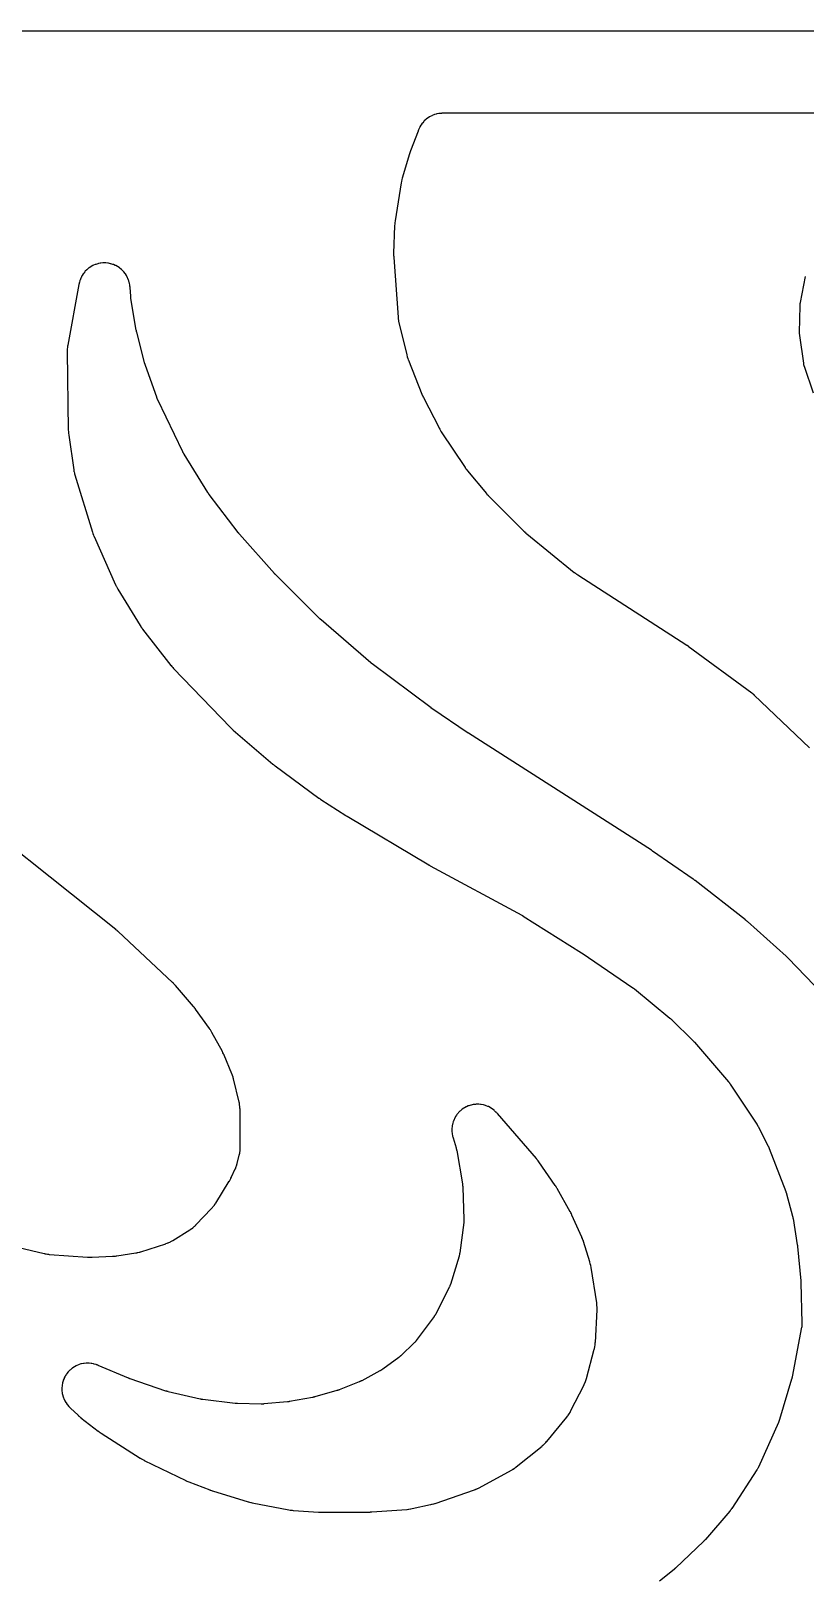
# Model space of a CAD drawing. Header units: millimetres. Extents: x 0 to 300, y 0 to 300.
# Drawn here: x 149.7 to 224.9, y 150 to 300.1 of the extents above; entities that cross this region are included whole.
import ezdxf

# ---------------------------------------------------------------- set-up
doc = ezdxf.new("R2010")
doc.units = ezdxf.units.MM
doc.layers.add('CUT', color=7, linetype='CONTINUOUS')

msp = doc.modelspace()

# ---------------------------------------------------------------- linework, layer by layer
at = {"layer": 'CUT'}
for points in [[(1.4375, 300.0625), (298.5266, 300.0625), (299.4119, 300.0625), (299.4853, 300.0589), (299.5435, 300.0503), (299.6005, 300.036), (299.6559, 300.0162), (299.7091, 299.991), (299.7595, 299.9608), (299.8068, 299.9257), (299.8503, 299.8863), (299.8898, 299.8427), (299.9249, 299.7954), (299.9551, 299.745), (299.9802, 299.6918), (300.0001, 299.6365), (300.0143, 299.5794), (300.023, 299.5212), (300.0266, 299.4478), (300.0266, 298.5625), (300.0266, 1.4375)], [(231.3528, 292.0615), (189.7582, 292.0615), (189.744, 292.0614), (189.652, 292.0592), (189.6378, 292.0587), (189.5826, 292.0561), (189.5543, 292.0541), (189.3736, 292.037), (189.3175, 292.029), (189.1416, 291.9953), (189.0865, 291.9821), (188.9146, 291.932), (188.861, 291.9137), (188.6946, 291.8476), (188.643, 291.8243), (188.4835, 291.7428), (188.4343, 291.7147), (188.2832, 291.6186), (188.2369, 291.5859), (188.0956, 291.476), (188.0525, 291.4392), (187.9222, 291.3164), (187.8828, 291.2756), (187.7646, 291.1411), (187.7293, 291.0968), (187.6243, 290.9518), (187.5933, 290.9044), (187.5024, 290.75), (187.476, 290.6999), (187.3991, 290.5355), (187.3877, 290.5095), (187.3653, 290.455), (187.3608, 290.4438), (187.3324, 290.3707), (187.3282, 290.3594), (187.3241, 290.3482), (187.3214, 290.3409), (187.315, 290.324), (187.3123, 290.3168), (186.5799, 288.4137), (186.5759, 288.4032), (186.5491, 288.3293), (186.5451, 288.3179), (186.5135, 288.2252), (186.5098, 288.214), (186.4863, 288.1402), (186.4825, 288.1281), (185.7842, 285.766), (185.779, 285.7473), (185.7473, 285.6259), (185.7427, 285.6071), (185.7079, 285.4536), (185.7039, 285.4347), (185.6801, 285.3114), (185.6768, 285.2924), (185.0873, 281.608), (185.0847, 281.5898), (185.0694, 281.4713), (185.0673, 281.453), (185.0528, 281.3038), (185.0513, 281.2855), (185.0433, 281.1662), (185.0424, 281.1479), (184.9456, 278.4662), (184.9453, 278.45), (184.9443, 278.3451), (184.9444, 278.329), (184.9467, 278.1973), (184.9472, 278.1812), (184.9519, 278.0764), (184.9528, 278.0603), (185.3675, 272.276), (185.3686, 272.2636), (185.3761, 272.1827), (185.3773, 272.1702), (185.3829, 272.1217), (185.3862, 272.0969), (185.4113, 271.9364), (185.4156, 271.9118), (185.4252, 271.8639), (185.4277, 271.8516), (185.4453, 271.7723), (185.4481, 271.7601), (186.2176, 268.592), (186.2228, 268.5719), (186.2593, 268.4418), (186.2652, 268.4218), (186.3165, 268.2602), (186.3232, 268.2405), (186.3686, 268.1132), (186.3759, 268.0938), (187.6857, 264.7849), (187.6912, 264.7715), (187.7282, 264.6844), (187.734, 264.6711), (187.783, 264.5629), (187.7892, 264.5497), (187.8303, 264.4645), (187.8368, 264.4515), (189.3512, 261.4993), (189.3592, 261.4842), (189.4128, 261.3868), (189.4212, 261.3719), (189.4919, 261.2516), (189.5007, 261.237), (189.5597, 261.1428), (189.569, 261.1284), (191.8867, 257.6519), (191.8957, 257.6389), (191.9551, 257.5547), (191.9644, 257.5419), (192.0417, 257.4382), (192.0513, 257.4256), (192.1151, 257.3447), (192.125, 257.3324), (193.9559, 255.1307), (193.9648, 255.1202), (194.0235, 255.0528), (194.0327, 255.0425), (194.1083, 254.9596), (194.1177, 254.9495), (194.1795, 254.8849), (194.1891, 254.8751), (197.5822, 251.482), (197.5932, 251.4713), (197.6655, 251.4026), (197.6767, 251.3922), (197.7697, 251.3083), (197.7812, 251.2982), (197.857, 251.2332), (197.8687, 251.2234), (202.4747, 247.4754), (202.4878, 247.465), (202.5741, 247.3987), (202.5876, 247.3886), (202.6982, 247.3084), (202.7119, 247.2988), (202.8018, 247.2374), (202.8157, 247.2281), (213.419, 240.4111), (213.424, 240.4078), (213.4356, 240.4003), (213.4406, 240.397), (213.4525, 240.3892), (213.4585, 240.3851), (213.4727, 240.3756), (213.4787, 240.3715), (213.4857, 240.3667), (213.4917, 240.3626), (213.5057, 240.3528), (213.5117, 240.3486), (213.5147, 240.3464), (213.5217, 240.3414), (213.5381, 240.3295), (213.5451, 240.3244), (219.719, 235.7626), (219.7305, 235.7539), (219.7574, 235.7334), (219.7688, 235.7245), (219.7826, 235.7136), (219.7938, 235.7046), (219.8199, 235.6833), (219.831, 235.6741), (219.8437, 235.6634), (219.8547, 235.654), (219.8801, 235.6318), (219.8909, 235.6222), (219.904, 235.6105), (219.9147, 235.6007), (219.9394, 235.5778), (219.9499, 235.5678), (225.3081, 230.4258)], [(226.6134, 206.5066), (223.2425, 210.0074), (223.2351, 210.0149), (223.1837, 210.0664), (223.1757, 210.0743), (223.1105, 210.1374), (223.1025, 210.1449), (223.05, 210.1938), (223.0413, 210.2017), (219.2894, 213.5607), (219.2823, 213.5669), (219.2329, 213.6099), (219.2252, 213.6164), (219.1626, 213.6689), (219.1549, 213.6752), (219.1048, 213.7158), (219.0965, 213.7224), (214.1984, 217.5513), (214.192, 217.5562), (214.1476, 217.59), (214.1407, 217.5951), (214.0847, 217.6364), (214.0779, 217.6414), (214.0332, 217.6734), (214.0259, 217.6786), (210.0867, 220.4123), (210.0823, 220.4153), (210.0518, 220.4361), (210.0471, 220.4392), (210.0089, 220.4647), (210.0042, 220.4678), (209.9739, 220.4877), (209.9689, 220.4909), (192.2193, 231.8464), (192.2091, 231.853), (192.2003, 231.8587), (192.1943, 231.8626), (192.1801, 231.872), (192.174, 231.8761), (188.6669, 234.2413), (188.6632, 234.2439), (188.6544, 234.2499), (188.6507, 234.2524), (188.6419, 234.2585), (188.6373, 234.2617), (188.6267, 234.2691), (188.6221, 234.2723), (188.6169, 234.276), (188.6124, 234.2792), (188.6018, 234.2868), (188.5979, 234.2896), (188.5894, 234.2958), (188.5774, 234.3047), (188.5721, 234.3086), (182.8512, 238.5928), (182.846, 238.5967), (182.834, 238.6059), (182.8288, 238.6098), (182.8166, 238.6193), (182.8103, 238.6242), (182.7957, 238.6356), (182.7894, 238.6406), (182.7823, 238.6463), (182.776, 238.6513), (182.7616, 238.6631), (182.7554, 238.6682), (182.7523, 238.6707), (182.7451, 238.6768), (182.7283, 238.6911), (182.7211, 238.6972), (177.9036, 242.8685), (177.8989, 242.8726), (177.8879, 242.8823), (177.8832, 242.8864), (177.872, 242.8964), (177.8663, 242.9015), (177.853, 242.9136), (177.8473, 242.9188), (177.8407, 242.9248), (177.8351, 242.93), (177.8219, 242.9424), (177.8163, 242.9477), (177.8135, 242.9504), (177.8069, 242.9567), (177.7917, 242.9716), (177.7851, 242.978), (173.4661, 247.2692), (173.4621, 247.2733), (173.4527, 247.2827), (173.4487, 247.2868), (173.4392, 247.2965), (173.4343, 247.3015), (173.423, 247.3132), (173.4181, 247.3183), (173.4125, 247.3242), (173.4077, 247.3293), (173.3965, 247.3412), (173.3918, 247.3464), (173.3894, 247.349), (173.3838, 247.3551), (173.3707, 247.3695), (173.3652, 247.3757), (169.967, 251.2011), (169.9623, 251.2065), (169.9513, 251.2191), (169.9466, 251.2245), (169.9355, 251.2374), (169.9298, 251.2441), (169.9166, 251.2597), (169.911, 251.2664), (169.9045, 251.2742), (169.8989, 251.2811), (169.886, 251.297), (169.8805, 251.3039), (169.8777, 251.3074), (169.8713, 251.3156), (169.8564, 251.3347), (169.8501, 251.343), (167.038, 255.0557), (167.0317, 255.0642), (167.0171, 255.084), (167.0109, 255.0925), (167.0034, 255.1028), (166.9973, 255.1113), (166.9833, 255.1313), (166.9773, 255.1399), (166.9704, 255.1499), (166.9645, 255.1586), (166.9509, 255.179), (166.9451, 255.1877), (166.9381, 255.1985), (166.9324, 255.2073), (166.9193, 255.228), (166.9137, 255.2368), (164.5986, 258.9723), (164.5924, 258.9825), (164.578, 259.0064), (164.5719, 259.0167), (164.5645, 259.0293), (164.5586, 259.0397), (164.5448, 259.0639), (164.539, 259.0744), (164.5324, 259.0864), (164.5267, 259.097), (164.5136, 259.1216), (164.5081, 259.1322), (164.5014, 259.1452), (164.496, 259.1558), (164.4836, 259.1808), (164.4783, 259.1916), (162.047, 264.2436), (162.0417, 264.2547), (162.0296, 264.2808), (162.0245, 264.2921), (162.0183, 264.3058), (162.0133, 264.3171), (162.0019, 264.3435), (161.9971, 264.3549), (161.9917, 264.3679), (161.987, 264.3794), (161.9764, 264.4061), (161.9719, 264.4176), (161.9665, 264.4316), (161.9621, 264.4432), (161.9522, 264.4702), (161.948, 264.4818), (160.8653, 267.5533), (160.8622, 267.5622), (160.855, 267.5831), (160.852, 267.5921), (160.8484, 267.603), (160.8455, 267.612), (160.8388, 267.6331), (160.836, 267.6421), (160.8328, 267.6525), (160.8301, 267.6616), (160.8239, 267.6828), (160.8213, 267.6918), (160.8181, 267.703), (160.8156, 267.7121), (160.8098, 267.7334), (160.8074, 267.7425), (160.0109, 270.8001), (160.0084, 270.8097), (160.0029, 270.832), (160.0005, 270.8417), (159.9977, 270.8534), (159.9955, 270.863), (159.9904, 270.8855), (159.9883, 270.8952), (159.9859, 270.9063), (159.9839, 270.916), (159.9793, 270.9386), (159.9774, 270.9483), (159.9751, 270.9602), (159.9733, 270.9699), (159.9693, 270.9926), (159.9676, 271.0024), (159.4493, 274.0779), (159.4477, 274.088), (159.444, 274.1115), (159.4424, 274.1216), (159.4406, 274.134), (159.4392, 274.1441), (159.4361, 274.1677), (159.4348, 274.1779), (159.4333, 274.1896), (159.4322, 274.1997), (159.4295, 274.2234), (159.4285, 274.2336), (159.4272, 274.246), (159.4263, 274.2562), (159.4242, 274.2799), (159.4234, 274.2901), (159.3572, 275.1585), (159.3559, 275.1734), (159.3461, 275.2699), (159.3444, 275.2847), (159.3371, 275.3425), (159.3326, 275.372), (159.2992, 275.5603), (159.2859, 275.6184), (159.2346, 275.8), (159.2156, 275.8565), (159.1466, 276.032), (159.122, 276.0864), (159.036, 276.2542), (159.0061, 276.3059), (158.9038, 276.4643), (158.869, 276.5128), (158.7514, 276.6603), (158.7119, 276.705), (158.5803, 276.8401), (158.5366, 276.8807), (158.3922, 277.002), (158.3447, 277.0381), (158.189, 277.1445), (158.1381, 277.1757), (157.9726, 277.2661), (157.9188, 277.2921), (157.7452, 277.3656), (157.6891, 277.3861), (157.509, 277.442), (157.4512, 277.4568), (157.2664, 277.4946), (157.2074, 277.5036), (157.0198, 277.5228), (156.9602, 277.5259), (156.7716, 277.5264), (156.712, 277.5236), (156.5243, 277.5053), (156.4653, 277.4966), (156.2803, 277.4598), (156.2224, 277.4453), (156.042, 277.3903), (155.9859, 277.3701), (155.8118, 277.2974), (155.758, 277.2717), (155.592, 277.1822), (155.541, 277.1513), (155.3847, 277.0456), (155.337, 277.0098), (155.192, 276.8892), (155.1481, 276.8488), (155.0158, 276.7144), (154.9761, 276.6699), (154.8578, 276.523), (154.8227, 276.4747), (154.7196, 276.3168), (154.6895, 276.2653), (154.6025, 276.0979), (154.5777, 276.0437), (154.5078, 275.8685), (154.4885, 275.812), (154.4356, 275.6283), (154.4281, 275.5994), (154.4148, 275.5427), (154.4115, 275.5281), (154.3917, 275.4332), (154.3889, 275.4185), (153.316, 269.5445), (153.3135, 269.5301), (153.2988, 269.4367), (153.2967, 269.4223), (153.2892, 269.366), (153.2861, 269.3371), (153.2703, 269.1488), (153.2686, 269.1197), (153.2666, 269.0629), (153.2662, 269.0484), (153.2652, 268.9538), (153.2652, 268.9393), (153.3671, 261.2949), (153.3677, 261.2755), (153.3734, 261.1498), (153.3746, 261.1305), (153.3869, 260.9731), (153.3887, 260.9539), (153.4026, 260.8288), (153.405, 260.8096), (153.8902, 257.4256), (153.8918, 257.4148), (153.904, 257.3394), (153.906, 257.3282), (153.9149, 257.2789), (153.9197, 257.2553), (153.9525, 257.1085), (153.958, 257.086), (153.9683, 257.047), (153.9712, 257.0365), (153.9918, 256.9639), (153.9952, 256.9521), (155.6984, 251.3905), (155.704, 251.373), (155.7426, 251.2597), (155.7488, 251.2424), (155.8015, 251.1018), (155.8082, 251.0847), (155.8536, 250.974), (155.8608, 250.957), (157.9547, 246.2674), (157.9629, 246.2497), (158.0183, 246.1358), (158.0271, 246.1184), (158.1012, 245.9777), (158.1106, 245.9606), (158.1732, 245.8505), (158.1832, 245.8337), (160.3389, 242.317), (160.3479, 242.3028), (160.4074, 242.2116), (160.4167, 242.1976), (160.4946, 242.0852), (160.5043, 242.0716), (160.5689, 241.9838), (160.579, 241.9704), (163.3289, 238.4395), (163.3388, 238.4272), (163.4038, 238.3481), (163.414, 238.336), (163.4981, 238.2389), (163.5086, 238.2272), (163.5777, 238.1516), (163.5885, 238.1401), (169.1152, 232.403), (169.1252, 232.3929), (169.1909, 232.3278), (169.2011, 232.3179), (169.2856, 232.2382), (169.296, 232.2286), (169.3648, 232.1667), (169.3754, 232.1573), (173.215, 228.8623), (173.2232, 228.8555), (173.2804, 228.8081), (173.2892, 228.8009), (173.3616, 228.7433), (173.3705, 228.7364), (173.4285, 228.6919), (173.4381, 228.6847), (177.694, 225.5578), (177.701, 225.5528), (177.7494, 225.5182), (177.7569, 225.513), (177.8179, 225.4709), (177.8254, 225.4658), (177.8741, 225.4332), (177.8821, 225.428), (180.3107, 223.8606), (180.315, 223.8579), (180.3446, 223.8392), (180.3491, 223.8363), (180.3863, 223.8133), (180.3908, 223.8105), (180.4202, 223.7925), (180.4251, 223.7896), (188.3629, 219.0592), (188.368, 219.0562), (188.404, 219.0352), (188.4095, 219.032), (188.4546, 219.0064), (188.4601, 219.0033), (188.496, 218.9835), (188.5019, 218.9802), (197.3906, 214.181), (197.3961, 214.178), (197.409, 214.1709), (197.4146, 214.1679), (197.4278, 214.1605), (197.4345, 214.1567), (197.4502, 214.1478), (197.457, 214.1439), (197.4647, 214.1394), (197.4714, 214.1354), (197.487, 214.1262), (197.4937, 214.1222), (197.4971, 214.1202), (197.5049, 214.1154), (197.5232, 214.104), (197.531, 214.0992), (203.1794, 210.5256), (203.188, 210.5202), (203.1964, 210.5147), (203.2068, 210.508), (203.2135, 210.5037), (203.2227, 210.4976), (203.2282, 210.494), (203.24, 210.4861), (203.2446, 210.4829), (208.1563, 207.1456), (208.1647, 207.1398), (208.1844, 207.1261), (208.1928, 207.1202), (208.2029, 207.113), (208.2112, 207.107), (208.2306, 207.0929), (208.2388, 207.0868), (208.2483, 207.0797), (208.2564, 207.0735), (208.2754, 207.0589), (208.2835, 207.0527), (208.2934, 207.0449), (208.3014, 207.0386), (208.3201, 207.0236), (208.328, 207.0171), (211.7666, 204.1908), (211.7745, 204.1843), (211.7929, 204.1688), (211.8007, 204.1622), (211.8102, 204.154), (211.8179, 204.1472), (211.8359, 204.1314), (211.8436, 204.1245), (211.8524, 204.1166), (211.86, 204.1097), (211.8776, 204.0934), (211.8851, 204.0864), (211.8942, 204.0778), (211.9017, 204.0707), (211.9189, 204.0541), (211.9263, 204.0469), (214.0105, 201.9879), (214.0169, 201.9816), (214.0317, 201.9667), (214.038, 201.9602), (214.0456, 201.9523), (214.0519, 201.9459), (214.0664, 201.9307), (214.0726, 201.9241), (214.0796, 201.9165), (214.0858, 201.9099), (214.0999, 201.8944), (214.106, 201.8878), (214.1133, 201.8796), (214.1193, 201.8729), (214.1332, 201.8571), (214.1391, 201.8503), (217.4439, 198.0168), (217.4533, 198.0058), (217.4748, 197.9799), (217.484, 197.9688), (217.495, 197.9551), (217.504, 197.9438), (217.5247, 197.9173), (217.5335, 197.9058), (217.5435, 197.8926), (217.5521, 197.8811), (217.572, 197.8539), (217.5804, 197.8422), (217.5906, 197.8278), (217.5988, 197.816), (217.6178, 197.7882), (217.6258, 197.7762), (220.1931, 193.8851), (220.1999, 193.8748), (220.2154, 193.8506), (220.2219, 193.8401), (220.2299, 193.8274), (220.2363, 193.8169), (220.2511, 193.7922), (220.2574, 193.7816), (220.2646, 193.7694), (220.2707, 193.7587), (220.2849, 193.7337), (220.2909, 193.7229), (220.2981, 193.7097), (220.3039, 193.6989), (220.3174, 193.6735), (220.3231, 193.6625), (221.2951, 191.7663), (221.3006, 191.7555), (221.3131, 191.7303), (221.3184, 191.7194), (221.3247, 191.7061), (221.3299, 191.6952), (221.3417, 191.6696), (221.3467, 191.6586), (221.3524, 191.646), (221.3572, 191.6349), (221.3684, 191.609), (221.3731, 191.5979), (221.3787, 191.5843), (221.3833, 191.5731), (221.3937, 191.5469), (221.3981, 191.5357), (223.0016, 187.3561), (223.0056, 187.3454), (223.0149, 187.3202), (223.0188, 187.3094), (223.0235, 187.2961), (223.0273, 187.2853), (223.0359, 187.2599), (223.0396, 187.2489), (223.0437, 187.2364), (223.0472, 187.2254), (223.0552, 187.1998), (223.0585, 187.1888), (223.0625, 187.1753), (223.0657, 187.1643), (223.0731, 187.1385), (223.0762, 187.1274), (223.6625, 184.9589), (223.6655, 184.9475), (223.6723, 184.921), (223.6751, 184.9097), (223.6785, 184.8958), (223.6812, 184.8844), (223.6873, 184.8577), (223.6898, 184.8463), (223.6926, 184.8331), (223.695, 184.8216), (223.7004, 184.7949), (223.7027, 184.7834), (223.7053, 184.7693), (223.7074, 184.7578), (223.7121, 184.7308), (223.7141, 184.7193), (224.1265, 182.1623), (224.1275, 182.1564), (224.1296, 182.1427), (224.1305, 182.1368), (224.1326, 182.1227), (224.1336, 182.1155), (224.1359, 182.0986), (224.1369, 182.0913), (224.138, 182.0829), (224.139, 182.0757), (224.141, 182.0587), (224.1419, 182.0514), (224.1423, 182.0477), (224.1433, 182.0391), (224.1454, 182.019), (224.1462, 182.0103), (224.4647, 178.6647), (224.4653, 178.6584), (224.4666, 178.6438), (224.4671, 178.6375), (224.4683, 178.6227), (224.4689, 178.615), (224.4702, 178.5971), (224.4707, 178.5894), (224.4713, 178.5805), (224.4717, 178.5728), (224.4727, 178.5549), (224.4731, 178.5472), (224.4733, 178.5432), (224.4737, 178.5341), (224.4745, 178.5128), (224.4747, 178.5037), (224.5791, 174.5488), (224.5793, 174.5367), (224.5796, 174.5204), (224.5789, 174.4721), (224.5756, 174.3918), (224.5734, 174.3562), (224.5699, 174.3208), (224.5601, 174.2409), (224.553, 174.1932), (224.5502, 174.1771), (224.548, 174.1653), (223.6304, 169.3489), (223.6281, 169.3375), (223.6227, 169.311), (223.6203, 169.2997), (223.6173, 169.2858), (223.6148, 169.2745), (223.6087, 169.2482), (223.606, 169.2369), (223.6029, 169.2239), (223.6, 169.2127), (223.5933, 169.1865), (223.5903, 169.1753), (223.5866, 169.1616), (223.5835, 169.1505), (223.576, 169.1245), (223.5728, 169.1133), (222.4013, 165.2067), (222.397, 165.1927), (222.3867, 165.1602), (222.3821, 165.1463), (222.3765, 165.1293), (222.3717, 165.1155), (222.3603, 165.0833), (222.3553, 165.0696), (222.3495, 165.0539), (222.3443, 165.0402), (222.3318, 165.0084), (222.3264, 164.9948), (222.3196, 164.9783), (222.314, 164.9648), (222.3005, 164.9335), (222.2947, 164.9201), (220.3457, 160.5717), (220.3428, 160.5651), (220.3358, 160.5499), (220.3345, 160.5471), (220.3204, 160.5179), (220.291, 160.4598), (220.2806, 160.4401), (220.2652, 160.4132), (220.223, 160.3426), (220.2043, 160.3126), (217.7555, 156.561), (217.7473, 156.5487), (217.7281, 156.5202), (217.7197, 156.5081), (217.7095, 156.4935), (217.701, 156.4815), (217.6809, 156.4538), (217.6722, 156.442), (217.662, 156.4285), (217.6531, 156.4168), (217.6321, 156.3897), (217.623, 156.3782), (217.6118, 156.3642), (217.6025, 156.3529), (217.5806, 156.3265), (217.5711, 156.3152), (215.2046, 153.5561), (215.1971, 153.5476), (215.1796, 153.5277), (215.1721, 153.5192), (215.1628, 153.5089), (215.1551, 153.5005), (215.1371, 153.4811), (215.1294, 153.4728), (215.1204, 153.4634), (215.1125, 153.4552), (215.094, 153.4362), (215.0861, 153.4281), (215.0763, 153.4183), (215.0682, 153.4103), (215.0493, 153.3918), (215.0411, 153.3839), (212.3, 150.7738), (212.2949, 150.7691), (212.2832, 150.758), (212.2781, 150.7533), (212.266, 150.7421), (212.2597, 150.7364), (212.2451, 150.7231), (212.2388, 150.7174), (212.2314, 150.7109), (212.2251, 150.7053), (212.2101, 150.6923), (212.2037, 150.6867), (212.2003, 150.6838), (212.1926, 150.6773), (212.1747, 150.6623), (212.167, 150.6559), (210.7554, 149.5014)], [(225.6854, 264.8724), (224.8204, 267.4582), (224.8172, 267.468), (224.8122, 267.4832), (224.8045, 267.5085), (224.7946, 267.5426), (224.7864, 267.573), (224.7803, 267.5972), (224.7769, 267.6111), (224.7757, 267.6163), (224.7691, 267.6465), (224.7557, 267.714), (224.7485, 267.7547), (224.7465, 267.7685), (224.745, 267.7787), (224.367, 270.4726), (224.3661, 270.4797), (224.3639, 270.4965), (224.3635, 270.4996), (224.3599, 270.5321), (224.3539, 270.5974), (224.3522, 270.6199), (224.3509, 270.6511), (224.3492, 270.734), (224.3491, 270.7696), (224.398, 273.3668), (224.3982, 273.3764), (224.3987, 273.3915), (224.3997, 273.4162), (224.4016, 273.4488), (224.4037, 273.4778), (224.4058, 273.5011), (224.4071, 273.5143), (224.4076, 273.5192), (224.411, 273.5478), (224.4197, 273.6111), (224.4257, 273.649), (224.428, 273.6618), (224.4298, 273.6712), (224.9149, 276.2021)], [(147.3252, 182.2167), (151.0284, 181.3246), (151.0403, 181.3218), (151.1181, 181.3047), (151.1301, 181.3022), (151.1771, 181.2929), (151.2012, 181.2887), (151.3585, 181.2641), (151.3828, 181.2609), (151.4303, 181.2554), (151.4425, 181.2541), (151.5218, 181.2467), (151.534, 181.2457), (155.2317, 180.9751), (155.2493, 180.9741), (155.3642, 180.9691), (155.3819, 180.9686), (155.5261, 180.9665), (155.5438, 180.9666), (155.6587, 180.9683), (155.6764, 180.9689), (157.6621, 181.058), (157.6783, 181.059), (157.7833, 181.0666), (157.7995, 181.0679), (157.9311, 181.081), (157.9472, 181.0828), (158.0517, 181.096), (158.0677, 181.0983), (159.9062, 181.3817), (159.9173, 181.3835), (159.9949, 181.397), (160.0064, 181.3991), (160.057, 181.4089), (160.0813, 181.4141), (160.2321, 181.4499), (160.2552, 181.4558), (160.2952, 181.467), (160.306, 181.4701), (160.3805, 181.4925), (160.3926, 181.4962), (162.8205, 182.2804), (162.8378, 182.2863), (162.9497, 182.3262), (162.9668, 182.3326), (163.0331, 182.3586), (163.0667, 182.3729), (163.282, 182.4728), (163.3147, 182.4892), (163.3774, 182.523), (163.3933, 182.5319), (163.496, 182.5915), (163.5117, 182.6009), (165.1672, 183.6299), (165.1779, 183.6367), (165.2472, 183.6819), (165.2578, 183.6889), (165.299, 183.717), (165.3197, 183.7318), (165.4505, 183.8294), (165.49, 183.8615), (165.6121, 183.9699), (165.6308, 183.9872), (165.6666, 184.0218), (165.6756, 184.0307), (165.7339, 184.0895), (165.7428, 184.0986), (167.2788, 185.7146), (167.2892, 185.7259), (167.3558, 185.7997), (167.3659, 185.8111), (167.4048, 185.8565), (167.4242, 185.8802), (167.5457, 186.0375), (167.5638, 186.0622), (167.5979, 186.1112), (167.6065, 186.1239), (167.6611, 186.207), (167.6693, 186.2199), (168.9885, 188.3429), (168.9984, 188.3595), (169.0613, 188.4682), (169.0706, 188.4851), (169.145, 188.6241), (169.1539, 188.6412), (169.2096, 188.7538), (169.2179, 188.7713), (169.5733, 189.5521), (169.5786, 189.5642), (169.6125, 189.6433), (169.6176, 189.6555), (169.6369, 189.7034), (169.6462, 189.7282), (169.7034, 189.8904), (169.7117, 189.9155), (169.7267, 189.965), (169.7304, 189.9777), (169.7535, 190.0605), (169.757, 190.0733), (169.9602, 190.867), (169.9633, 190.8794), (169.9822, 190.9605), (169.985, 190.973), (169.9953, 191.0219), (170.0001, 191.0471), (170.0271, 191.209), (170.0333, 191.2598), (170.0464, 191.4234), (170.0479, 191.449), (170.0498, 191.499), (170.0502, 191.5118), (170.0515, 191.595), (170.0515, 191.6078), (170.0315, 195.3288), (170.0311, 195.346), (170.0273, 195.4578), (170.0265, 195.4749), (170.0223, 195.5419), (170.0191, 195.5762), (169.9924, 195.798), (169.9873, 195.832), (169.9754, 195.8981), (169.9721, 195.915), (169.9492, 196.0244), (169.9455, 196.0412), (169.4066, 198.2938), (169.4037, 198.3057), (169.3836, 198.3826), (169.3804, 198.3944), (169.3674, 198.4405), (169.3602, 198.4639), (169.3108, 198.615), (169.3027, 198.6381), (169.2859, 198.6829), (169.2815, 198.6943), (169.2522, 198.7683), (169.2476, 198.7796), (168.4847, 200.5942), (168.4787, 200.608), (168.4384, 200.6976), (168.432, 200.7113), (168.3785, 200.8224), (168.3718, 200.8359), (168.327, 200.9233), (168.32, 200.9367), (167.3128, 202.7859), (167.3037, 202.8019), (167.2431, 202.9056), (167.2335, 202.9214), (167.1534, 203.049), (167.1433, 203.0645), (167.0764, 203.1642), (167.0659, 203.1794), (165.7129, 205.0669), (165.7052, 205.0774), (165.6543, 205.1452), (165.6464, 205.1555), (165.5807, 205.2392), (165.5726, 205.2494), (165.5188, 205.3149), (165.5104, 205.3249), (163.7692, 207.3553), (163.7583, 207.3677), (163.6863, 207.4472), (163.675, 207.4593), (163.5818, 207.5566), (163.5702, 207.5683), (163.4939, 207.6438), (163.482, 207.6552), (158.2102, 212.5847), (158.2019, 212.5924), (158.1436, 212.6448), (158.1345, 212.6528), (158.0606, 212.7168), (158.0516, 212.7244), (157.9921, 212.7738), (157.9823, 212.7818), (140.8869, 226.382)]]:
    msp.add_lwpolyline(points, dxfattribs=at)
msp.add_lwpolyline([(152.7677, 167.7944), (152.7777, 167.7355), (152.8188, 167.5512), (152.8347, 167.4937), (152.8939, 167.3144), (152.9155, 167.2587), (152.9922, 167.0861), (153.0192, 167.0329), (153.1127, 166.8688), (153.1448, 166.8185), (153.2542, 166.6646), (153.2911, 166.6177), (153.417, 166.4734), (153.4372, 166.4514), (153.4776, 166.4094), (153.4881, 166.3988), (153.5572, 166.3306), (153.568, 166.3202), (154.3184, 165.6157), (154.3289, 165.6061), (154.398, 165.5442), (154.4087, 165.5348), (154.4973, 165.4593), (154.5082, 165.4501), (154.5802, 165.3917), (154.5914, 165.3828), (156.2699, 164.0833), (156.2807, 164.0752), (156.351, 164.0232), (156.362, 164.0153), (156.4518, 163.9521), (156.4628, 163.9444), (156.5355, 163.8956), (156.5467, 163.8883), (160.3515, 161.4548), (160.3662, 161.4456), (160.4627, 161.3878), (160.4777, 161.3791), (160.6008, 161.31), (160.616, 161.3017), (160.7157, 161.2495), (160.7312, 161.2417), (164.77, 159.2728), (164.7816, 159.2673), (164.8572, 159.2324), (164.8689, 159.2272), (164.9647, 159.1854), (164.9765, 159.1805), (165.0535, 159.1488), (165.0654, 159.1441), (167.087, 158.3642), (167.0966, 158.3606), (167.1637, 158.336), (167.1741, 158.3323), (167.2584, 158.3032), (167.2686, 158.2997), (167.3356, 158.2779), (167.3466, 158.2745), (170.834, 157.2132), (170.8491, 157.2088), (170.9473, 157.1817), (170.9625, 157.1777), (171.0867, 157.1469), (171.102, 157.1433), (171.2015, 157.1214), (171.2168, 157.1182), (174.7595, 156.4338), (174.7776, 156.4306), (174.8951, 156.4116), (174.9132, 156.409), (175.0614, 156.3896), (175.0796, 156.3875), (175.1981, 156.3757), (175.2163, 156.3742), (177.6592, 156.2061), (177.6696, 156.2055), (177.7425, 156.2018), (177.7538, 156.2013), (177.8447, 156.1984), (177.8557, 156.1981), (177.9277, 156.1971), (177.9394, 156.197), (182.5846, 156.2231), (182.594, 156.2232), (182.6592, 156.2246), (182.6693, 156.2249), (182.7506, 156.228), (182.7605, 156.2284), (182.8247, 156.2319), (182.8352, 156.2326), (186.2292, 156.4776), (186.2503, 156.4795), (186.3865, 156.4942), (186.4075, 156.4968), (186.5777, 156.5212), (186.5985, 156.5246), (186.7335, 156.5488), (186.7542, 156.5529), (188.5352, 156.9377), (188.5527, 156.9417), (188.6657, 156.9697), (188.6831, 156.9743), (188.8238, 157.0136), (188.841, 157.0187), (188.9522, 157.0534), (188.9692, 157.059), (192.7814, 158.3743), (192.7932, 158.3785), (192.8698, 158.4067), (192.8815, 158.4112), (192.9272, 158.4291), (192.9503, 158.4387), (193.0995, 158.5046), (193.1222, 158.5153), (193.1662, 158.5369), (193.1774, 158.5426), (193.2498, 158.5802), (193.2609, 158.5861), (196.3726, 160.2843), (196.3844, 160.291), (196.4606, 160.3348), (196.4722, 160.3416), (196.5174, 160.369), (196.5402, 160.3835), (196.6862, 160.4812), (196.7084, 160.4968), (196.7509, 160.5281), (196.7617, 160.5362), (196.8312, 160.5899), (196.8418, 160.5983), (199.3556, 162.6306), (199.3673, 162.6402), (199.442, 162.7038), (199.4534, 162.7138), (199.4973, 162.7531), (199.5193, 162.7738), (199.6587, 162.9118), (199.6796, 162.9336), (199.7194, 162.9772), (199.7294, 162.9885), (199.7938, 163.0626), (199.8035, 163.0741), (201.749, 165.4335), (201.7593, 165.4463), (201.8252, 165.5308), (201.8351, 165.5439), (201.8732, 165.5957), (201.892, 165.6228), (202.0093, 165.8019), (202.0266, 165.8299), (202.0588, 165.8856), (202.0668, 165.8999), (202.1179, 165.9941), (202.1256, 166.0086), (203.4345, 168.5866), (203.4415, 168.6009), (203.4858, 168.694), (203.4924, 168.7084), (203.5174, 168.765), (203.5295, 168.7944), (203.6029, 168.9869), (203.6134, 169.0169), (203.6324, 169.0758), (203.637, 169.091), (203.666, 169.1899), (203.6702, 169.2052), (204.4224, 172.0522), (204.4261, 172.0672), (204.4493, 172.1651), (204.4527, 172.1802), (204.4651, 172.2394), (204.4706, 172.2698), (204.5017, 172.4685), (204.5057, 172.4992), (204.5119, 172.5593), (204.5133, 172.5747), (204.5211, 172.6751), (204.5221, 172.6905), (204.6874, 175.8738), (204.688, 175.8894), (204.6906, 175.9905), (204.6908, 176.0061), (204.6908, 176.0668), (204.69, 176.0979), (204.6795, 176.2999), (204.6771, 176.3309), (204.6708, 176.3913), (204.669, 176.4068), (204.6559, 176.5071), (204.6537, 176.5225), (204.1113, 179.9782), (204.1075, 179.9999), (204.0801, 180.1405), (204.0755, 180.162), (204.0347, 180.3369), (204.0293, 180.3583), (203.9917, 180.4964), (203.9855, 180.5176), (203.368, 182.4955), (203.3625, 182.5122), (203.3253, 182.6202), (203.3193, 182.6367), (203.2686, 182.7709), (203.2622, 182.7872), (203.2187, 182.8929), (203.2117, 182.909), (202.2502, 185.0632), (202.2443, 185.076), (202.205, 185.1589), (202.1988, 185.1716), (202.1469, 185.2744), (202.1404, 185.2869), (202.0972, 185.3678), (202.0904, 185.3802), (200.8053, 187.6567), (200.7984, 187.6686), (200.7529, 187.7452), (200.7457, 187.7569), (200.6863, 187.8517), (200.6789, 187.8632), (200.6299, 187.9376), (200.6222, 187.949), (199.0495, 190.2219), (199.0401, 190.235), (198.9781, 190.3196), (198.9684, 190.3325), (198.8878, 190.4366), (198.8777, 190.4493), (198.8113, 190.5304), (198.8009, 190.5428), (195.0215, 194.9139), (195.0119, 194.9248), (194.9482, 194.9948), (194.9383, 195.0055), (194.8991, 195.0467), (194.8785, 195.0673), (194.7433, 195.1959), (194.6992, 195.234), (194.5542, 195.3474), (194.5066, 195.381), (194.3513, 195.4798), (194.3007, 195.5087), (194.1365, 195.592), (194.0834, 195.6158), (193.9119, 195.6828), (193.8567, 195.7013), (193.6795, 195.7513), (193.6228, 195.7644), (193.4416, 195.7971), (193.3838, 195.8046), (193.2003, 195.8195), (193.1421, 195.8214), (192.9581, 195.8185), (192.8999, 195.8147), (192.717, 195.794), (192.6595, 195.7846), (192.4795, 195.7462), (192.4232, 195.7313), (192.2477, 195.6756), (192.1931, 195.6553), (192.0239, 195.5829), (191.9715, 195.5574), (191.8101, 195.4689), (191.7604, 195.4385), (191.6083, 195.3348), (191.5618, 195.2997), (191.4205, 195.1817), (191.3777, 195.1423), (191.2484, 195.0111), (191.2096, 194.9677), (191.0937, 194.8247), (191.0593, 194.7777), (190.9578, 194.6241), (190.9281, 194.574), (190.842, 194.4113), (190.8173, 194.3586), (190.7473, 194.1883), (190.7278, 194.1334), (190.6747, 193.9571), (190.6606, 193.9006), (190.6249, 193.72), (190.6163, 193.6624), (190.5982, 193.4792), (190.5953, 193.4211), (190.5951, 193.237), (190.5978, 193.1788), (190.6154, 192.9955), (190.6238, 192.9379), (190.6596, 192.7547), (190.6658, 192.7263), (190.6794, 192.671), (190.6831, 192.6569), (190.7079, 192.5656), (190.7119, 192.5516), (190.9983, 191.5914), (191.0021, 191.5785), (191.0106, 191.5482), (191.0142, 191.5353), (191.0184, 191.5194), (191.0218, 191.5063), (191.0294, 191.4759), (191.0326, 191.4628), (191.0361, 191.4477), (191.0391, 191.4346), (191.0458, 191.4039), (191.0485, 191.3907), (191.0518, 191.3746), (191.0544, 191.3614), (191.0602, 191.3305), (191.0625, 191.3173), (191.618, 188.0855), (191.6205, 188.0703), (191.626, 188.0349), (191.6282, 188.0197), (191.6307, 188.0011), (191.6327, 187.9858), (191.6369, 187.9502), (191.6386, 187.9349), (191.6404, 187.9174), (191.6418, 187.9021), (191.6449, 187.8664), (191.646, 187.851), (191.6473, 187.8323), (191.6482, 187.817), (191.65, 187.7812), (191.6507, 187.7658), (191.756, 184.6291), (191.7562, 184.62), (191.7566, 184.6058), (191.7568, 184.5824), (191.7567, 184.5511), (191.7562, 184.5232), (191.7555, 184.5011), (191.755, 184.4885), (191.7547, 184.4838), (191.753, 184.4565), (191.7483, 184.3958), (191.7447, 184.3595), (191.7433, 184.3473), (191.7421, 184.3382), (191.3594, 181.3789), (191.3581, 181.3695), (191.3561, 181.3549), (191.3524, 181.3309), (191.347, 181.2986), (191.3417, 181.2701), (191.3372, 181.2475), (191.3345, 181.2346), (191.3334, 181.2299), (191.327, 181.2021), (191.3116, 181.1406), (191.3016, 181.1039), (191.298, 181.0916), (191.2953, 181.0825), (190.448, 178.3198), (190.4452, 178.3106), (190.4406, 178.2964), (190.4328, 178.2729), (190.4219, 178.2416), (190.4118, 178.214), (190.4033, 178.1922), (190.3984, 178.1798), (190.3966, 178.1752), (190.3853, 178.1486), (190.3594, 178.0897), (190.3431, 178.0548), (190.3373, 178.0431), (190.333, 178.0345), (189.0358, 175.4739), (189.0314, 175.4654), (189.0246, 175.4523), (189.013, 175.4308), (188.9971, 175.4021), (188.9825, 175.3768), (188.9706, 175.357), (188.9638, 175.3457), (188.9612, 175.3415), (188.9457, 175.3174), (188.9105, 175.2643), (188.8888, 175.2329), (188.8812, 175.2225), (188.8755, 175.2148), (187.1325, 172.867), (187.1269, 172.8596), (187.1182, 172.8481), (187.1035, 172.8293), (187.0835, 172.8043), (187.0654, 172.7824), (187.0507, 172.7652), (187.0423, 172.7555), (187.0391, 172.7519), (187.0203, 172.7312), (186.9779, 172.6859), (186.9519, 172.6592), (186.9429, 172.6504), (186.9363, 172.6439), (185.6824, 171.4362), (185.6713, 171.4257), (185.6452, 171.4013), (185.6339, 171.391), (185.62, 171.3785), (185.6086, 171.3684), (185.5817, 171.345), (185.57, 171.3351), (185.5566, 171.3238), (185.5448, 171.314), (185.5171, 171.2916), (185.5051, 171.282), (185.4905, 171.2705), (185.4783, 171.2612), (185.4499, 171.2397), (185.4376, 171.2305), (183.8814, 170.0942), (183.8691, 170.0853), (183.84, 170.0649), (183.8275, 170.0562), (183.8121, 170.0457), (183.7994, 170.0373), (183.7697, 170.0178), (183.7569, 170.0096), (183.7421, 170.0002), (183.7291, 169.9922), (183.6988, 169.9738), (183.6857, 169.9659), (183.6696, 169.9566), (183.6564, 169.949), (183.6254, 169.9316), (183.6121, 169.9242), (181.8533, 168.9742), (181.8416, 168.968), (181.8141, 168.9537), (181.8024, 168.9476), (181.7879, 168.9404), (181.776, 168.9345), (181.7482, 168.921), (181.7362, 168.9153), (181.7224, 168.9089), (181.7104, 168.9034), (181.6822, 168.8907), (181.6701, 168.8854), (181.6552, 168.879), (181.643, 168.8739), (181.6144, 168.862), (181.6022, 168.8571), (179.6566, 168.0857), (179.6461, 168.0816), (179.6216, 168.0722), (179.6111, 168.0683), (179.5982, 168.0635), (179.5876, 168.0597), (179.5629, 168.051), (179.5523, 168.0473), (179.54, 168.0431), (179.5294, 168.0396), (179.5044, 168.0315), (179.4937, 168.028), (179.4806, 168.024), (179.4699, 168.0207), (179.4447, 168.0132), (179.4339, 168.01), (177.3072, 167.4041), (177.2965, 167.4012), (177.2716, 167.3944), (177.2609, 167.3916), (177.2478, 167.3882), (177.2371, 167.3855), (177.212, 167.3793), (177.2013, 167.3768), (177.1889, 167.3739), (177.1781, 167.3714), (177.1529, 167.3659), (177.1421, 167.3636), (177.1288, 167.3609), (177.118, 167.3587), (177.0927, 167.3538), (177.0818, 167.3517), (174.8414, 166.9459), (174.8313, 166.9441), (174.8076, 166.9401), (174.7974, 166.9384), (174.785, 166.9365), (174.7749, 166.9349), (174.7511, 166.9315), (174.7409, 166.93), (174.7292, 166.9285), (174.719, 166.9271), (174.6951, 166.9242), (174.6849, 166.923), (174.6724, 166.9216), (174.6622, 166.9206), (174.6383, 166.9182), (174.628, 166.9172), (172.3414, 166.7161), (172.3291, 166.7151), (172.3004, 166.713), (172.2882, 166.7121), (172.2732, 166.7112), (172.2609, 166.7106), (172.2322, 166.7092), (172.2198, 166.7087), (172.2057, 166.7083), (172.1934, 166.708), (172.1647, 166.7074), (172.1523, 166.7072), (172.1373, 166.7072), (172.125, 166.7072), (172.0963, 166.7074), (172.084, 166.7076), (169.787, 166.7575), (169.7764, 166.7578), (169.7517, 166.7586), (169.7411, 166.7591), (169.7281, 166.7597), (169.7176, 166.7602), (169.6928, 166.7616), (169.6822, 166.7623), (169.6701, 166.7631), (169.6595, 166.7639), (169.6348, 166.7659), (169.6242, 166.7668), (169.6113, 166.768), (169.6008, 166.7691), (169.5762, 166.7716), (169.5656, 166.7728), (166.4302, 167.1383), (166.4176, 167.1399), (166.388, 167.1437), (166.3754, 167.1455), (166.36, 167.1477), (166.3474, 167.1496), (166.318, 167.1543), (166.3054, 167.1565), (166.2909, 167.159), (166.2784, 167.1613), (166.2491, 167.1668), (166.2366, 167.1693), (166.2213, 167.1724), (166.2088, 167.175), (166.1797, 167.1814), (166.1673, 167.1842), (163.0637, 167.9093), (163.0529, 167.9119), (163.0276, 167.9181), (163.0168, 167.9208), (163.0036, 167.9243), (162.9928, 167.9271), (162.9677, 167.934), (162.9569, 167.937), (162.9446, 167.9405), (162.9339, 167.9437), (162.909, 167.9512), (162.8983, 167.9544), (162.8853, 167.9585), (162.8747, 167.9619), (162.8499, 167.97), (162.8393, 167.9736), (159.3623, 169.1594), (159.3561, 169.1616), (159.3416, 169.1666), (159.3354, 169.1688), (159.3206, 169.1741), (159.313, 169.1769), (159.2953, 169.1834), (159.2877, 169.1862), (159.279, 169.1895), (159.2714, 169.1924), (159.2538, 169.1993), (159.2462, 169.2022), (159.2424, 169.2038), (159.2335, 169.2074), (159.2128, 169.2159), (159.204, 169.2196), (156.2663, 170.4636), (156.2525, 170.4692), (156.1623, 170.5048), (156.1484, 170.5101), (156.0936, 170.5302), (156.0653, 170.5397), (155.8824, 170.5965), (155.8246, 170.6113), (155.6396, 170.6491), (155.5806, 170.6581), (155.3927, 170.6774), (155.3331, 170.6805), (155.1443, 170.6809), (155.0846, 170.6781), (154.8967, 170.6597), (154.8376, 170.651), (154.6525, 170.614), (154.5945, 170.5995), (154.414, 170.5443), (154.3578, 170.524), (154.1836, 170.4512), (154.1297, 170.4255), (153.9636, 170.3357), (153.9125, 170.3047), (153.7562, 170.1988), (153.7085, 170.1629), (153.5634, 170.042), (153.5195, 170.0016), (153.3872, 169.8669), (153.3475, 169.8222), (153.2293, 169.675), (153.1942, 169.6267), (153.0912, 169.4685), (153.0611, 169.4169), (152.9743, 169.2492), (152.9495, 169.1948), (152.8798, 169.0194), (152.8606, 168.9628), (152.8087, 168.7813), (152.7951, 168.7231), (152.7615, 168.5373), (152.7538, 168.4781), (152.7389, 168.2899), (152.7371, 168.2302), (152.7409, 168.0414), (152.7451, 167.9818)], close=True, dxfattribs=at)

doc.saveas('drawing.dxf')
